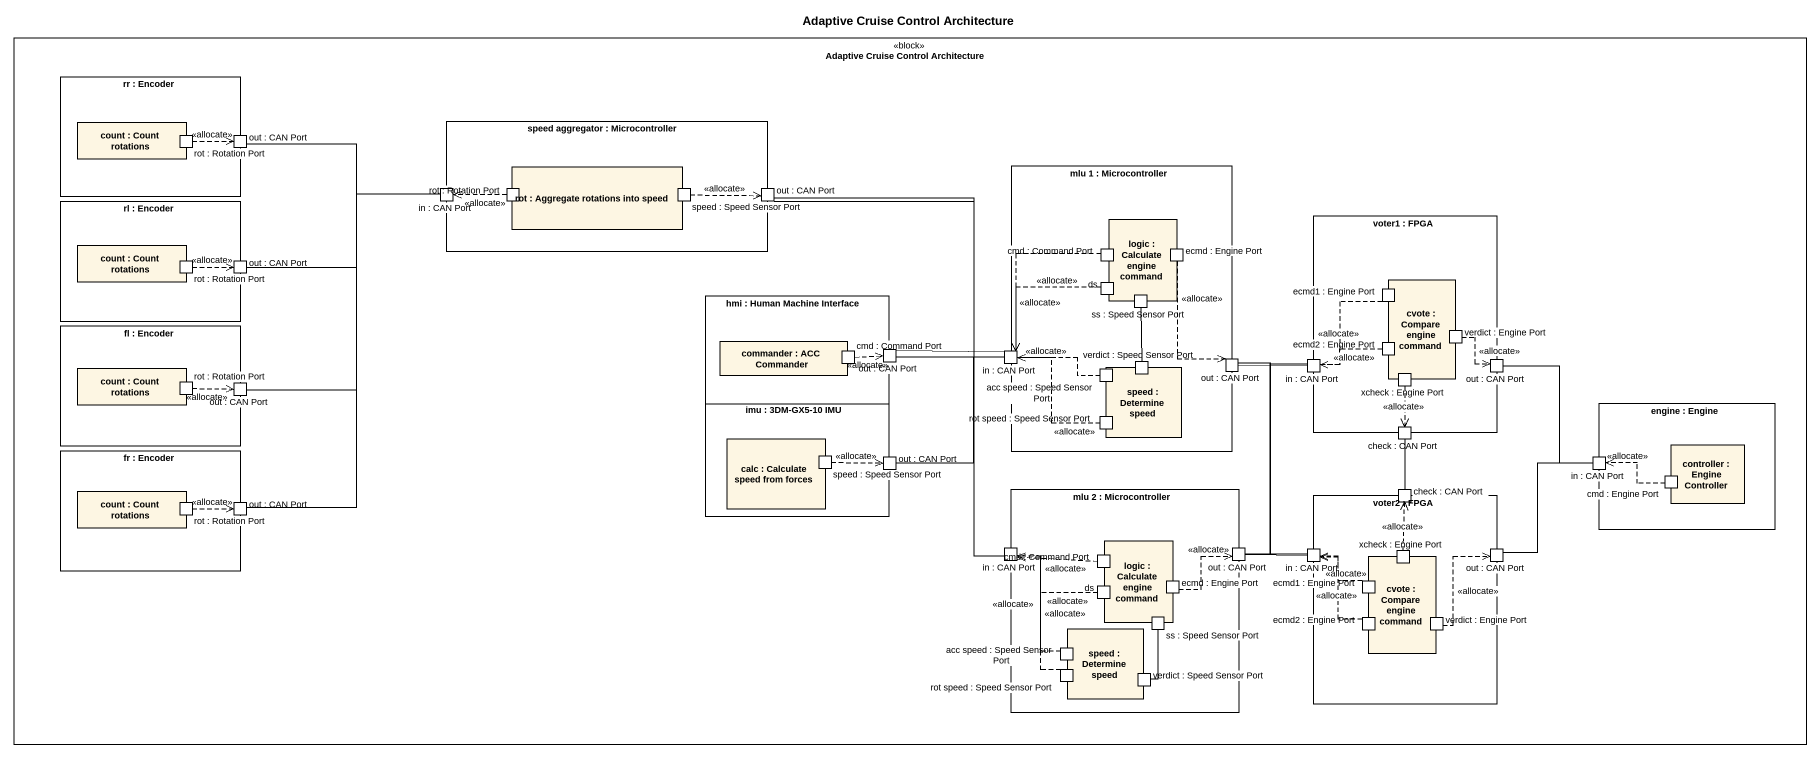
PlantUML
@startuml
title Adaptive Cruise Control Architecture
rectangle "Adaptive Cruise Control Architecture" as Adaptive_Cruise_Control <<block>> {
  rectangle "rr : Encoder" as rr {
    rectangle "count : Count rotations" as count {
      port "rot : Rotation Port" as rot
    }
    port "out : CAN Port" as out
  }
  rectangle "speed aggregator : Microcontroller" as speed_aggregator {
    port "in : CAN Port" as in
    rectangle "rot : Aggregate rotations into speed" as rot_3 {
      port "rot : Rotation Port" as rot_2
      port "speed : Speed Sensor Port" as speed
    }
    port "out : CAN Port" as out_2
  }
  rectangle "mlu 1 : Microcontroller" as mlu_1 {
    rectangle "logic : Calculate engine command" as logic {
      port "cmd : Command Port" as cmd
      port "ecmd : Engine Port" as ecmd
      port ds
      port "ss : Speed Sensor Port" as ss
    }
    port "in : CAN Port" as in_2
    rectangle "speed : Determine speed" as speed_2 {
      port "acc speed : Speed Sensor Port" as acc_speed
      port "verdict : Speed Sensor Port" as verdict_2
      port "rot speed : Speed Sensor Port" as rot_speed
    }
    port "out : CAN Port" as out_6
  }
  rectangle "rl : Encoder" as rl {
    rectangle "count : Count rotations" as count_2 {
      port "rot : Rotation Port" as rot_4
    }
    port "out : CAN Port" as out_3
  }
  rectangle "voter1 : FPGA" as voter1 {
    rectangle "cvote : Compare engine command" as cvote {
      port "ecmd1 : Engine Port" as ecmd1
      port "ecmd2 : Engine Port" as ecmd2
      port "verdict : Engine Port" as verdict
      port "xcheck : Engine Port" as xcheck
    }
    port "in : CAN Port" as in_3
    port "out : CAN Port" as out_7
    port "check : CAN Port" as check
  }
  rectangle "hmi : Human Machine Interface" as hmi {
    rectangle "commander : ACC Commander" as commander {
      port "cmd : Command Port" as cmd_2
    }
    port "out : CAN Port" as out_4
  }
  rectangle "fl : Encoder" as fl {
    rectangle "count : Count rotations" as count_3 {
      port "rot : Rotation Port" as rot_5
    }
    port "out : CAN Port" as out_5
  }
  rectangle "imu : 3DM-GX5-10 IMU" as imu {
    rectangle "calc : Calculate speed from forces" as calc {
      port "speed : Speed Sensor Port" as speed_3
    }
    port "out : CAN Port" as out_8
  }
  rectangle "engine : Engine" as engine {
    port "in : CAN Port" as in_4
    rectangle "controller : Engine Controller" as controller {
      port "cmd : Engine Port" as cmd_3
    }
  }
  rectangle "fr : Encoder" as fr {
    rectangle "count : Count rotations" as count_4 {
      port "rot : Rotation Port" as rot_6
    }
    port "out : CAN Port" as out_9
  }
  rectangle "mlu 2 : Microcontroller" as mlu_2 {
    rectangle "logic : Calculate engine command" as logic_2 {
      port "cmd : Command Port" as cmd_4
      port "ecmd : Engine Port" as ecmd_2
      port "ds" as ds_2
      port "ss : Speed Sensor Port" as ss_2
    }
    port "in : CAN Port" as in_5
    port "out : CAN Port" as out_10
    rectangle "speed : Determine speed" as speed_4 {
      port "acc speed : Speed Sensor Port" as acc_speed_2
      port "rot speed : Speed Sensor Port" as rot_speed_2
      port "verdict : Speed Sensor Port" as verdict_4
    }
  }
  rectangle "voter2 : FPGA" as voter2 {
    port "check : CAN Port" as check_2
    port "in : CAN Port" as in_6
    rectangle "cvote : Compare engine command" as cvote_2 {
      port "ecmd1 : Engine Port" as ecmd1_2
      port "xcheck : Engine Port" as xcheck_2
      port "ecmd2 : Engine Port" as ecmd2_2
      port "verdict : Engine Port" as verdict_3
    }
    port "out : CAN Port" as out_11
  }
}
rot .right.> out : <<allocate>>
out -right- in
rot_2 .left.> in : <<allocate>>
speed .right.> out_2 : <<allocate>>
out_2 -- in_2
out_2 -- in_5
rot_4 .right.> out_3 : <<allocate>>
out_3 -right- in
cmd ..> in_2 : <<allocate>>
ecmd ..> out_6 : <<allocate>>
ds ..> in_2 : <<allocate>>
ss -- verdict_2
ecmd1 ..> in_3 : <<allocate>>
out_4 -right- in_2
out_4 -- in_5
ecmd2 .left.> in_3 : <<allocate>>
verdict ..> out_7 : <<allocate>>
rot_5 .right.> out_5 : <<allocate>>
out_5 -up- in
cmd_2 .right.> out_4 : <<allocate>>
acc_speed .left.> in_2 : <<allocate>>
out_6 -right- in_3
out_6 -- in_6
xcheck ..> check : <<allocate>>
out_7 -- in_4
rot_speed .up.> in_2 : <<allocate>>
check -- check_2
speed_3 .right.> out_8 : <<allocate>>
out_8 -up- in_2
out_8 -- in_5
rot_6 .right.> out_9 : <<allocate>>
out_9 -up- in
cmd_3 .left.> in_4 : <<allocate>>
cmd_4 .left.> in_5 : <<allocate>>
ecmd_2 .right.> out_10 : <<allocate>>
out_10 -up- in_3
out_10 -right- in_6
ecmd1_2 .left.> in_6 : <<allocate>>
xcheck_2 .up.> check_2 : <<allocate>>
out_11 -up- in_4
ds_2 .left.> in_5 : <<allocate>>
ecmd2_2 .up.> in_6 : <<allocate>>
verdict_3 .up.> out_11 : <<allocate>>
acc_speed_2 .up.> in_5 : <<allocate>>
rot_speed_2 .up.> in_5 : <<allocate>>
verdict_4 -up- ss_2
@enduml
